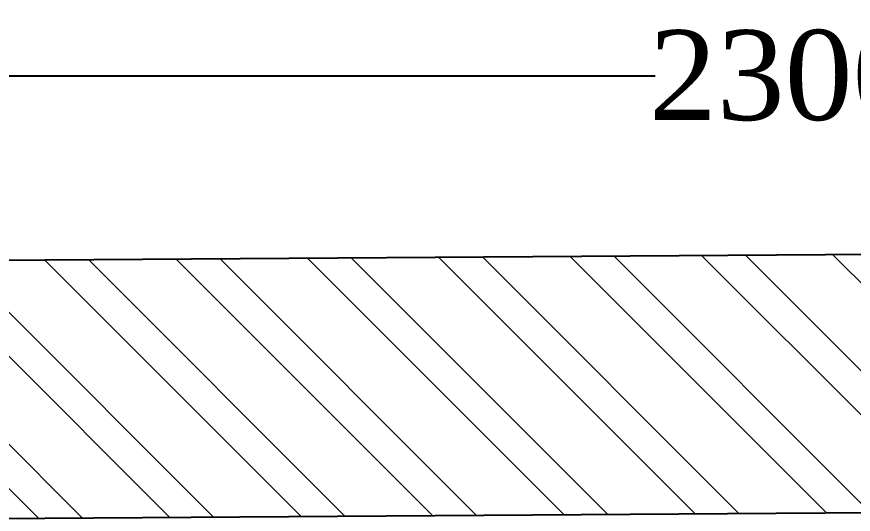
# Model space of a CAD drawing. Header units: millimetres. Extents: x 247811 to 254473, y -206991 to -192801.
# Drawn here: x 248796 to 249541, y -193336 to -192893 of the extents above; entities that cross this region are included whole.
import ezdxf

# ---------------------------------------------------------------- set-up
doc = ezdxf.new("R2010")
doc.units = ezdxf.units.MM
doc.header["$LTSCALE"] = 0.1
doc.header["$MEASUREMENT"] = 0
doc.header["$PDMODE"] = 3
doc.layers.add('A-DIM', color=31, linetype='Continuous', lineweight=15)
doc.layers.add('LENS_HATCH_WALL', color=251, linetype='Continuous', lineweight=5)
doc.layers.add('wall', color=5, linetype='Continuous')
doc.styles.add('LK by Kuldeepak', font='times.ttf')
doc.dimstyles.new('LK BY KULDEEPAK', dxfattribs={"dimtxt": 80, "dimasz": 80, "dimexe": 50, "dimexo": 1, "dimtad": 0, "dimdec": 0, "dimtxsty": 'LK by Kuldeepak', "dimblk": 'OBLIQUE', "dimcen": 2.5, "dimclrd": 250, "dimclre": 250, "dimclrt": 256, "dimadec": 0, "dimazin": 0, "dimtfac": 1, "dimtdec": 0, "dimtmove": 0, "dimatfit": 3, "dimfxl": 1, "dimarcsym": 0})

# ---------------------------------------------------------------- blocks, each defined once
blk = doc.blocks.new('A$C3d5c696c')
at = {"layer": 'LENS_HATCH_WALL', "ltscale": 12}
h = blk.add_hatch(dxfattribs=at)
h.set_pattern_fill('ANSI32', color=256, scale=222.0000000000001, angle=90.00000000000001, style=0)
h.set_pattern_definition([(135, (-1636301.919963287, -26491450.07034588), (-58.86663953378008, -58.86663953378011), []), (135, (-1636301.919963287, -26491410.8259196), (-58.86663953378008, -58.86663953378011), [])])
h.paths.add_polyline_path([(5255.054584998172, 3630.605022307486), (5026.203812600579, 3607.641486562789), (5181.956489784643, 2055.436247706413), (5410.807262179442, 2078.399783439934)])
h.paths.add_polyline_path([(5171.858001200948, 7060.920565526932), (4941.863526795525, 7059.326281208545), (4961.306863775942, 4254.39366942644), (5191.152518002316, 4277.457034427672)])
h.paths.add_polyline_path([(5153.870315119625, 9655.858222417535), (4923.875840715133, 9654.263938102871), (4934.58527231263, 8109.301055677235), (5164.579746718053, 8110.895339988173)])
h.paths.add_polyline_path([(5125.831706180237, 13700.76104404032), (-724.0277515524066, 13660.210769061), (-723.4588320623152, 10666.71892398596), (-496.0781637891195, 10666.71892398596), (-492.438992827665, 10666.74415012821), (-492.4389928295276, 10861.87232147157), (-504.7080503865145, 12631.82979842648), (-492.4389928285964, 12631.91484553739), (-492.4389928309246, 13431.81057896837), (4897.431516087614, 13469.17228531837), (4916.597586228977, 10704.23871256038), (5146.592060636729, 10705.83299687877)])
h.paths.add_polyline_path([(-492.4389928281307, 9616.718923985958), (-723.2592773283831, 9616.718923989685), (-722.964163867291, 8063.916201226414), (-492.4389928267337, 8065.514164242893)])
h.paths.add_polyline_path([(-492.438992827665, 7015.539389781654), (-722.7646143548191, 7013.943659283221), (-722.204159987159, 4064.992891017348), (-492.4389928267337, 4066.585585810243)])
edge = h.paths.add_edge_path()
edge.add_line((-268.8162598065101, 2359.953402034939), (-498.6704847391229, 2320.203560132533))
edge.add_line((-498.67048473889, 2320.203560132533), (1.609442284796386, 0.5203044377267361))
edge.add_line((1.609442281536757, 0.5203044414520264), (221.4580362869892, 71.59349635988474))
edge.add_line((221.4580362867564, 71.59349635988474), (-268.8162598060444, 2359.953402038664))
at = {"layer": 'wall', "color": 1}
for points in [[(5146.592060636729, 10705.83299687877), (5125.831706180237, 13700.76104404032), (-724.0277515524066, 13660.210769061), (-722.0701047214679, 3359.632360078395)], [(4916.597586228977, 10704.23871256038), (4897.431516087614, 13469.17228531837), (-492.4389928309246, 13431.81057896837), (-492.4389928267337, 3400.066097542643)]]:
    blk.add_lwpolyline(points, dxfattribs=at)
blk = doc.blocks.new('_Oblique')
at = {"color": 0, "linetype": 'ByBlock', "lineweight": -2}
blk.add_line((-0.5, -0.5), (0.5, 0.5), dxfattribs=at)
blk = doc.blocks.new('*D57')
at = {"layer": 'A-DIM', "color": 250, "lineweight": -2, "transparency": 16777216}
for p, q in [((248329.4409215587, -192945.5392696157), (248329.4409215587, -192895.3592696157)), ((250629.5159346971, -192945.5392696157), (250629.5159346971, -192895.3592696157)), ((248329.4409215587, -192945.3592696157), (249364.102166412, -192945.3592696157)), ((250629.5159346971, -192945.3592696157), (249594.8546898438, -192945.3592696157))]:
    blk.add_line(p, q, dxfattribs=at)
at = {"layer": 'Defpoints', "color": 0, "transparency": 16777216}
for p in [(248329.4409215587, -192945.3592696157), (248329.4409215587, -193327.0099459953), (250629.5159346971, -193327.0099459953)]:
    blk.add_point(p, dxfattribs=at)
at = {"layer": 'A-DIM', "color": 250, "lineweight": -2, "transparency": 16777216, "xscale": 80, "yscale": 80, "zscale": 80, "rotation": 180}
blk.add_blockref('_Oblique', (248329.4409215587, -192945.3592696157), dxfattribs=at)
at = {"layer": 'A-DIM', "color": 250, "lineweight": -2, "transparency": 16777216, "xscale": 80, "yscale": 80, "zscale": 80}
blk.add_blockref('_Oblique', (250629.5159346971, -192945.3592696157), dxfattribs=at)
at = {"layer": 'A-DIM', "transparency": 16777216, "insert": (249479.4784281279, -192945.3592696157), "char_height": 80, "attachment_point": 5, "style": 'LK by Kuldeepak'}
blk.add_mtext('2300', dxfattribs=at)

msp = doc.modelspace()

# ---------------------------------------------------------------- block references
at = {"layer": 'wall', "color": 1}
msp.add_blockref('A$C3d5c696c', (248821.8799143878, -206774.7642711227), dxfattribs=at)

# ---------------------------------------------------------------- dimensions: what is measured, and where the dimension line sits
at = {"layer": 'A-DIM'}
dim = msp.add_linear_dim(base=(248329.4409215587, -192945.3592696157), p1=(250629.5159346971, -193327.0099459953), p2=(248329.4409215587, -193327.0099459953), dimstyle='LK BY KULDEEPAK', override={"dimfxl": 0.18, "dimfxlon": 1, "dimarcsym": 1}, dxfattribs=at)
dim.commit()
dim.dimension.update_dxf_attribs({"geometry": '*D57', "text_midpoint": (249479.4784281279, -192945.3592696157)})

doc.saveas('drawing.dxf')
